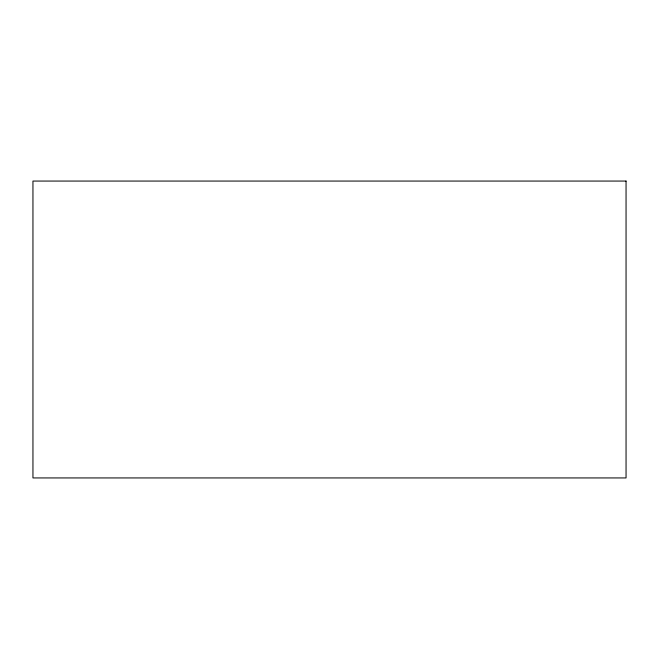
<?xml version="1.0" encoding="UTF-8"?>
<svg xmlns="http://www.w3.org/2000/svg" width="659" height="659" viewBox="0 0 659 659"><rect width="100%" height="100%" fill="white"/><g stroke="black" fill="none" stroke-linecap="round" stroke-linejoin="round"><path stroke-width="0.99" d="M626.05 181.06L32.95 181.06L32.95 477.94L626.05 477.94L626.05 181.06"/></g></svg>
